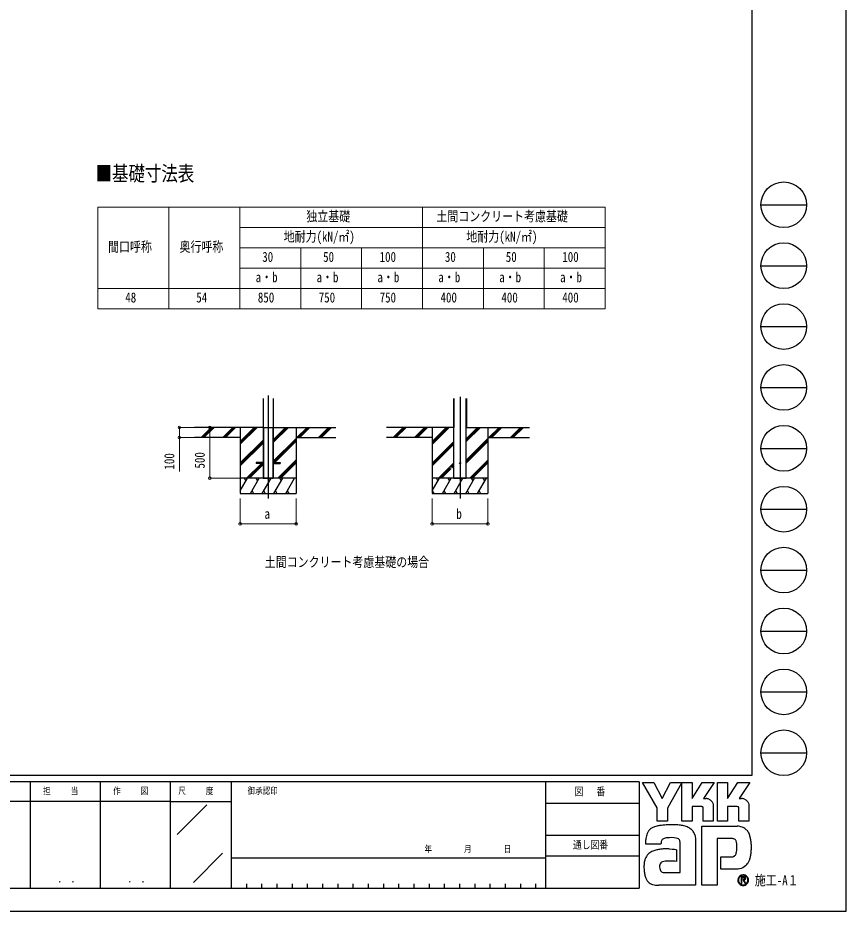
# Model space of a CAD drawing. Units: millimetres, scale not verified. Extents: x -12615 to 12615, y -8910 to 8910.
# Drawn here: x 4453 to 12615, y -8910 to -108 of the extents above; entities that cross this region are included whole.
import ezdxf
from ezdxf.enums import TextEntityAlignment as Align

# ---------------------------------------------------------------- set-up
doc = ezdxf.new("R2010")
doc.units = ezdxf.units.MM
doc.header["$LTSCALE"] = 30
doc.layers.add('0-1_TABLE1', color=7, linetype='Continuous', lineweight=18)
doc.layers.add('0-7_YKK_D', color=6, linetype='Continuous', lineweight=18)
for name, color, linetype in [('0-2_USER1', 3, 'Continuous'), ('0-3_YKK_11', 7, 'Continuous'), ('0-5_YKK_12', 2, 'Continuous'), ('0-6_YKK_A1', 4, 'Continuous'), ('0-8_YKK_ZWAK', 7, 'Continuous')]:
    doc.layers.add(name, color=color, linetype=linetype)
doc.styles.add('ＭＳ ゴシック', font='')
doc.styles.get('ＭＳ ゴシック').set_extended_font_data('MS Gothic')

msp = doc.modelspace()

# ---------------------------------------------------------------- linework, layer by layer
at = {"layer": '0-1_TABLE1'}
for p, q in [((5240.11, -1975), (10240.11, -1975)), ((5240.11, -1975), (5240.11, -2975)), ((6640.11, -1975), (6640.11, -2975)), ((8440.11, -1975), (8440.11, -2975)), ((6640.11, -2175), (10240.11, -2175)), ((6640.11, -2375), (10240.11, -2375)), ((7240.11, -2375), (7240.11, -2975)), ((7840.11, -2375), (7840.11, -2975)), ((9040.11, -2375), (9040.11, -2975)), ((9640.11, -2375), (9640.11, -2975)), ((6640.11, -2575), (10240.11, -2575)), ((5240.11, -2775), (10240.11, -2775)), ((5240.11, -2975), (10240.11, -2975))]:
    msp.add_line(p, q, dxfattribs=at)
for points in [[(5940.11, -1975), (5940.11, -2775), (5940.11, -2975)], [(10240.11, -1975), (10240.11, -2375), (10240.11, -2975)]]:
    msp.add_lwpolyline(points, dxfattribs=at)
at = {"layer": '0-3_YKK_11'}
for p, q in [((8747.56, -3859.01), (8747.56, -4144.36)), ((8749.16, -4644.36), (8749.16, -3859.01)), ((8870.96, -4644.36), (8870.96, -3859.01)), ((8871.36, -3859.01), (8871.36, -4144.36)), ((8748.46, -4144.36), (8748.76, -4144.36))]:
    msp.add_line(p, q, dxfattribs=at)
for points in [[(8749.16, -4144.36), (8749.06, -4144.36), (8748.76, -4144.36), (8748.76, -3859.01)], [(8872.56, -3859.01), (8872.56, -4144.36), (8872.26, -4144.36), (8871.66, -4144.36), (8871.36, -4144.36), (8871.06, -4144.36), (8870.96, -4144.36)], [(8747.56, -4144.36), (8747.86, -4144.36), (8748.46, -4144.36)]]:
    msp.add_lwpolyline(points, dxfattribs=at)
at = {"layer": '0-5_YKK_12'}
for p, q in [((6919.06, -3829.51), (6919.06, -4843.36)), ((8810.06, -3841.15), (8810.06, -4844.36))]:
    msp.add_line(p, q, dxfattribs=at)
at = {"layer": '0-6_YKK_A1'}
for p, q in [((6869.06, -3859.01), (6869.06, -4643.36)), ((6869.06, -3859.01), (6869.06, -4643.36)), ((6969.06, -3859.01), (6969.06, -4643.36)), ((6969.06, -3859.01), (6969.06, -4643.36)), ((6869.06, -4143.36), (6193.11, -4143.36)), ((6259.79, -4241.95), (6358.39, -4143.36)), ((6272.53, -4243.36), (6372.53, -4143.36)), ((6286.68, -4243.36), (6386.68, -4143.36)), ((6471.93, -4241.95), (6570.52, -4143.36)), ((6484.67, -4243.36), (6584.67, -4143.36)), ((6498.81, -4243.36), (6598.81, -4143.36)), ((6644.06, -4143.36), (6644.06, -4793.36)), ((6644.06, -4310.24), (6810.94, -4143.36)), ((6644.06, -4296.09), (6796.8, -4143.36)), ((6644.06, -4281.95), (6782.66, -4143.36)), ((6869.06, -4143.36), (6969.06, -4143.36)), ((6871.56, -4143.36), (6871.56, -4643.36)), ((6873.06, -4143.36), (6873.06, -4643.36)), ((6965.06, -4143.36), (6965.06, -4643.36)), ((6966.56, -4143.36), (6966.56, -4643.36)), ((6969.06, -4293.6), (7119.31, -4143.36)), ((6969.06, -4279.46), (7105.17, -4143.36)), ((6969.06, -4265.32), (7091.02, -4143.36)), ((6969.06, -4143.36), (7584.68, -4143.36)), ((7194.06, -4143.36), (7194.06, -4793.36)), ((7203.16, -4243.36), (7303.16, -4143.36)), ((7217.3, -4243.36), (7317.3, -4143.36)), ((7231.44, -4243.36), (7331.44, -4143.36)), ((7415.29, -4243.36), (7515.29, -4143.36)), ((7429.43, -4243.36), (7529.43, -4143.36)), ((7443.57, -4243.36), (7543.57, -4143.36)), ((8749.16, -4144.36), (8084.11, -4144.36)), ((8150.8, -4242.95), (8249.39, -4144.36)), ((8163.53, -4244.36), (8263.53, -4144.36)), ((8177.68, -4244.36), (8277.68, -4144.36)), ((8362.93, -4242.95), (8461.52, -4144.36)), ((8375.67, -4244.36), (8475.67, -4144.36)), ((8389.81, -4244.36), (8489.81, -4144.36)), ((8535.06, -4144.36), (8535.06, -4794.36)), ((8535.06, -4311.24), (8701.94, -4144.36)), ((8535.06, -4297.09), (8687.8, -4144.36)), ((8535.06, -4282.95), (8673.66, -4144.36)), ((8870.96, -4283.7), (9010.31, -4144.36)), ((8870.96, -4269.56), (8996.17, -4144.36)), ((8870.96, -4255.42), (8982.02, -4144.36)), ((8870.96, -4144.36), (9493.27, -4144.36)), ((9085.06, -4144.36), (9085.06, -4794.36)), ((9094.16, -4244.36), (9194.16, -4144.36)), ((9108.3, -4244.36), (9208.3, -4144.36)), ((9122.44, -4244.36), (9222.44, -4144.36)), ((9306.29, -4244.36), (9406.29, -4144.36)), ((9320.43, -4244.36), (9420.43, -4144.36)), ((9334.57, -4244.36), (9434.57, -4144.36)), ((6644.06, -4243.36), (6193.11, -4243.36)), ((6644.06, -4494.08), (6869.06, -4269.08)), ((6644.06, -4508.22), (6869.06, -4283.23)), ((6644.06, -4522.37), (6869.06, -4297.37)), ((6969.06, -4477.45), (7194.06, -4252.45)), ((6971.79, -4488.86), (7194.06, -4266.59)), ((6985.94, -4488.86), (7194.06, -4280.74)), ((7194.06, -4243.36), (7584.68, -4243.36)), ((8535.06, -4244.36), (8084.11, -4244.36)), ((8535.06, -4495.08), (8749.16, -4280.98)), ((8535.06, -4509.22), (8749.16, -4295.13)), ((8535.06, -4523.37), (8749.16, -4309.27)), ((8870.96, -4467.55), (9085.06, -4253.45)), ((8870.96, -4481.69), (9085.06, -4267.59)), ((8870.96, -4495.84), (9085.06, -4281.74)), ((9085.06, -4244.36), (9493.27, -4244.36)), ((6869.06, -4488.86), (6801.56, -4488.86)), ((6801.56, -4488.86), (6801.56, -4497.86)), ((6861.42, -4488.86), (6869.06, -4481.22)), ((6969.06, -4488.86), (7036.56, -4488.86)), ((7015.28, -4643.36), (7194.06, -4464.58)), ((7029.43, -4643.36), (7194.06, -4478.72)), ((7036.56, -4488.86), (7036.56, -4497.86)), ((8906.28, -4644.36), (9085.06, -4465.58)), ((8920.43, -4644.36), (9085.06, -4479.72)), ((6706.92, -4643.36), (6852.42, -4497.86)), ((6721.06, -4643.36), (6866.56, -4497.86)), ((6735.2, -4643.36), (6869.06, -4509.5)), ((6869.06, -4497.86), (6801.56, -4497.86)), ((6969.06, -4505.74), (6976.94, -4497.86)), ((6969.06, -4497.86), (7036.56, -4497.86)), ((7043.57, -4643.36), (7194.06, -4492.87)), ((8597.92, -4644.36), (8749.16, -4493.12)), ((8612.06, -4644.36), (8710.06, -4546.36)), ((8626.2, -4644.36), (8721.7, -4548.86)), ((8716.56, -4539.86), (8749.16, -4507.26)), ((8730.7, -4539.86), (8749.16, -4521.4)), ((8934.57, -4644.36), (9085.06, -4493.87)), ((7194.06, -4643.36), (6644.06, -4643.36)), ((6644.06, -4768.81), (6716.49, -4643.36)), ((6701.49, -4669.34), (6686.48, -4643.36)), ((6745.36, -4793.36), (6831.96, -4643.36)), ((6816.96, -4669.34), (6801.96, -4643.36)), ((6860.83, -4793.36), (6947.43, -4643.36)), ((6869.06, -4643.36), (6969.06, -4643.36)), ((6932.43, -4669.34), (6917.42, -4643.36)), ((6976.3, -4793.36), (7062.9, -4643.36)), ((7047.9, -4669.34), (7032.9, -4643.36)), ((7091.77, -4793.36), (7178.37, -4643.36)), ((9085.06, -4644.36), (8535.06, -4644.36)), ((8535.06, -4769.81), (8607.49, -4644.36)), ((8592.49, -4670.34), (8577.49, -4644.36)), ((8636.36, -4794.36), (8722.96, -4644.36)), ((8707.96, -4670.34), (8692.96, -4644.36)), ((8749.16, -4644.36), (8870.96, -4644.36)), ((8751.83, -4794.36), (8838.43, -4644.36)), ((8823.43, -4670.34), (8808.43, -4644.36)), ((8867.3, -4794.36), (8953.9, -4644.36)), ((8938.9, -4670.34), (8923.9, -4644.36)), ((8982.77, -4794.36), (9069.37, -4644.36)), ((9054.37, -4670.34), (9039.37, -4644.36)), ((6644.06, -4793.36), (7194.06, -4793.36)), ((6760.35, -4767.38), (6775.35, -4793.36)), ((6875.82, -4767.38), (6890.82, -4793.36)), ((6991.29, -4767.38), (7006.29, -4793.36)), ((7106.76, -4767.38), (7121.76, -4793.36)), ((8535.06, -4794.36), (9085.06, -4794.36)), ((8535.89, -4768.38), (8550.88, -4794.35)), ((8651.35, -4768.38), (8666.35, -4794.36)), ((8766.82, -4768.38), (8781.82, -4794.36)), ((8882.3, -4768.38), (8897.3, -4794.36)), ((8997.76, -4768.38), (9012.76, -4794.36))]:
    msp.add_line(p, q, dxfattribs=at)
msp.add_circle((8810.06, -4494.36), 5, dxfattribs=at)
at = {"layer": '0-7_YKK_D'}
for p, q in [((6258.72, -4143.36), (6043.06, -4143.36)), ((6418, -4143.36), (6343.06, -4143.36)), ((6344.06, -4143.36), (6344.06, -4643.36)), ((6258.72, -4243.36), (6043.06, -4243.36)), ((6643.06, -4643.36), (6343.06, -4643.36)), ((6644.06, -4843.36), (6644.06, -5094.36)), ((7194.06, -4843.36), (7194.06, -5094.36)), ((8535.06, -4844.36), (8535.06, -5095.36)), ((9085.06, -4844.36), (9085.06, -5095.36)), ((6644.06, -5093.36), (7194.06, -5093.36)), ((8535.06, -5094.36), (9085.06, -5094.36))]:
    msp.add_line(p, q, dxfattribs=at)
msp.add_lwpolyline([(6044.06, -4143.36), (6044.06, -4243.36), (6044.06, -4579.16)], dxfattribs=at)
for centre in [(6044.06, -4143.36), (6344.06, -4143.36), (6044.06, -4243.36), (6344.06, -4643.36), (6644.06, -5093.36), (7194.06, -5093.36), (8535.06, -5094.36), (9085.06, -5094.36)]:
    msp.add_circle(centre, 12.75, dxfattribs=at)
at = {"layer": '0-8_YKK_ZWAK'}
for p, q in [((11685.06, 8325), (11685.06, -7575)), ((11775.06, -1950), (12225.06, -1950)), ((11775.06, -2550), (12225.06, -2550)), ((11775.06, -3150), (12225.06, -3150)), ((11775.06, -3750), (12225.06, -3750)), ((11775.06, -4350), (12225.06, -4350)), ((11775.06, -4950), (12225.06, -4950)), ((11775.06, -5550), (12225.06, -5550)), ((11775.06, -6150), (12225.06, -6150)), ((11775.06, -6750), (12225.06, -6750)), ((11775.06, -7350), (12225.06, -7350)), ((11685.06, -7575), (-11714.94, -7575)), ((4575.06, -7635), (4575.06, -8685)), ((5265.06, -7635), (5265.06, -8685)), ((5955.06, -7635), (5955.06, -8685)), ((6555.06, -7635), (5955.06, -7635)), ((9652.56, -7635), (6555.06, -7635)), ((6555.06, -7635), (6555.06, -8685)), ((9652.56, -7635), (9652.56, -8685)), ((10575.06, -7635), (9652.56, -7635)), ((10575.06, -7635), (10575.06, -8685)), ((5955.06, -7830), (3885.06, -7830)), ((5955.06, -7830), (6555.06, -7830)), ((6021.31, -8154.87), (6315.11, -7861.08)), ((9652.56, -7845), (10575.06, -7845)), ((9652.56, -8160), (10575.06, -8160)), ((6182.02, -8627.97), (6470.68, -8339.3)), ((6555.06, -8385), (9652.56, -8385)), ((10575.06, -8370), (9652.56, -8370)), ((11637.49, -8567.16), (11637.49, -8567.16)), ((3885.06, -8685), (5955.06, -8685)), ((5955.06, -8685), (6555.06, -8685)), ((6555.06, -8685), (9652.56, -8685)), ((6705.06, -8640), (6705.06, -8685)), ((6855.06, -8640), (6855.06, -8685)), ((7005.06, -8640), (7005.06, -8685)), ((7155.06, -8640), (7155.06, -8685)), ((7305.06, -8640), (7305.06, -8685)), ((7455.06, -8640), (7455.06, -8685)), ((7605.06, -8640), (7605.06, -8685)), ((7755.06, -8640), (7755.06, -8685)), ((7905.06, -8640), (7905.06, -8685)), ((8055.06, -8640), (8055.06, -8685)), ((8205.06, -8640), (8205.06, -8685)), ((8355.06, -8640), (8355.06, -8685)), ((8505.06, -8640), (8505.06, -8685)), ((8655.06, -8640), (8655.06, -8685)), ((8805.06, -8640), (8805.06, -8685)), ((8955.06, -8640), (8955.06, -8685)), ((9105.06, -8640), (9105.06, -8685)), ((9255.06, -8640), (9255.06, -8685)), ((9405.06, -8640), (9405.06, -8685)), ((9555.06, -8640), (9555.06, -8685)), ((9652.56, -8685), (10575.06, -8685)), ((11600.02, -8651.94), (11600.02, -8651.94))]:
    msp.add_line(p, q, dxfattribs=at)
for points in [[(-12615, -8910), (12615, -8910), (12615, 8910), (-12615, 8910)], [(10608.06, -7644), (10718.49, -7644), (10801.41, -7800.3), (10884.12, -7644), (10994.63, -7644), (10853.01, -7895.97), (10853.01, -8022.4), (10752.29, -8022.4), (10752.29, -7892.57)]]:
    msp.add_lwpolyline(points, close=True, dxfattribs=at)
for points in [[(5955.06, -7635), (3885.06, -7635), (3885.06, -8685)], [(11191.64, -7879.83), (11096.31, -7879.83), (11096.31, -8022.29), (10994.74, -8022.29), (10994.74, -7644), (11096.31, -7644), (11096.31, -7798.75), (11196.21, -7644), (11315.52, -7644), (11208.48, -7800.64), (11212.27, -7800.64), (11216.46, -7800.64), (11220.76, -7800.64), (11224.9, -7800.64), (11228.6, -7800.64), (11231.58, -7800.64), (11233.57, -7800.64), (11234.3, -7800.64)], [(11542.53, -7879.83), (11447.31, -7879.83), (11447.31, -8022.4), (11345.69, -8022.4), (11345.69, -7644), (11447.31, -7644), (11447.31, -7798.75), (11547.1, -7644), (11666.41, -7644), (11559.37, -7800.64), (11563.2, -7800.64), (11567.41, -7800.64), (11571.71, -7800.64), (11575.84, -7800.64), (11579.52, -7800.64), (11582.49, -7800.64), (11584.47, -7800.64), (11585.19, -7800.64)], [(11263.52, -7806.64), (11275.65, -7813.57), (11285.92, -7822.6), (11294.18, -7833.36), (11300.27, -7845.45), (11304.03, -7858.49), (11305.32, -7872.11), (11305.32, -8022.65), (11206.23, -8022.65), (11206.23, -7894.23)], [(11614.45, -7806.64), (11626.61, -7813.57), (11636.92, -7822.6), (11645.22, -7833.36), (11651.35, -7845.45), (11655.14, -7858.49), (11656.44, -7872.11), (11656.44, -8022.4), (11557.12, -8022.4), (11557.12, -7894.23)], [(11486.61, -8194.52), (11343.58, -8194.52), (11343.58, -8655), (11193.69, -8655), (11193.69, -8072.37), (11542.06, -8072.37)], [(11123.13, -8157.5), (11127.38, -8174.71), (11129.79, -8193.13), (11130.55, -8212.76), (11130.55, -8655), (10768.66, -8655)], [(11636.14, -8113.54), (11645.92, -8125.87), (11653.24, -8137.83), (11658.35, -8148.65)], [(10814.39, -8196.93), (10807.42, -8200.86), (10801.98, -8205.65), (10797.86, -8211.25), (10794.88, -8217.59), (10792.82, -8224.59), (10791.48, -8232.21), (10790.67, -8240.37), (10790.19, -8249), (10640.23, -8249.37), (10640.67, -8228.86), (10641.5, -8205.82)], [(10871.84, -8296.58), (10900.22, -8298.46), (10922.53, -8300.96), (10937.13, -8303.3), (10942.36, -8304.7), (10942.36, -8419.42), (10925.77, -8417.67), (10907.57, -8416.68), (10888.94, -8416.3), (10871.06, -8416.36), (10855.1, -8416.69), (10842.25, -8417.13), (10833.68, -8417.51), (10830.56, -8417.68), (10817.59, -8420.05), (10806.4, -8423.76), (10797.01, -8428.84), (10789.4, -8435.31), (10783.58, -8443.19), (10779.55, -8452.51), (10777.31, -8463.3), (10776.86, -8475.57), (10778.29, -8489.07), (10781.15, -8500.22), (10785.28, -8509.25), (10790.48, -8516.37), (10796.58, -8521.78), (10803.4, -8525.72), (10810.76, -8528.37), (10818.48, -8529.97), (10977.79, -8529.97), (10977.79, -8235.22), (10977.83, -8229.38), (10977.53, -8223.66), (10976.78, -8218.16), (10975.5, -8212.94), (10973.59, -8208.07), (10970.96, -8203.64), (10967.51, -8199.72), (10963.16, -8196.37)], [(10963.16, -8196.37), (10953.82, -8192.71), (10938.88, -8189.6), (10919.82, -8187.31), (10898.12, -8186.08), (10875.25, -8186.18), (10852.69, -8187.85)], [(11537.48, -8282.99), (11537.29, -8263.9), (11536.38, -8246.69), (11534.23, -8231.59), (11530.31, -8218.78)], [(11623.69, -8462.91), (11609.85, -8473.67), (11595.43, -8482.13), (11580.55, -8488.44), (11565.3, -8492.76), (11549.8, -8495.23), (11534.16, -8496.03), (11380.08, -8496.03), (11380.08, -8374.99), (11466.96, -8374.99), (11482.98, -8374.77), (11497.07, -8373.4), (11509.16, -8369.86)], [(11623.82, -8587.79), (11623.75, -8586.03), (11623.53, -8584.34), (11623.16, -8582.71), (11622.66, -8581.16), (11622.01, -8579.69), (11621.22, -8578.31), (11620.3, -8577.02), (11619.24, -8575.84), (11617.85, -8574.61), (11616.31, -8573.54), (11614.62, -8572.63), (11612.79, -8571.88), (11610.84, -8571.29), (11608.75, -8570.87), (11606.55, -8570.61), (11604.23, -8570.53), (11581.5, -8570.53), (11581.5, -8637.42), (11588.37, -8637.42), (11588.37, -8577.35), (11604.23, -8577.35), (11605.87, -8577.41), (11607.41, -8577.57), (11608.85, -8577.83), (11610.19, -8578.2), (11611.42, -8578.67), (11612.53, -8579.24), (11613.52, -8579.9), (11614.4, -8580.67)], [(11617.08, -8587.79), (11616.66, -8591.01), (11615.51, -8593.54), (11613.78, -8595.47), (11611.64, -8596.87), (11609.23, -8597.83), (11606.71, -8598.42), (11604.25, -8598.72), (11601.99, -8598.8), (11596.03, -8598.8), (11599.04, -8603.91), (11618.68, -8637.65), (11626.54, -8637.65), (11607.6, -8605.17), (11609.37, -8604.82), (11611.07, -8604.37), (11612.67, -8603.83), (11614.19, -8603.2), (11615.6, -8602.47), (11616.92, -8601.65), (11618.14, -8600.73), (11619.24, -8599.73)]]:
    msp.add_lwpolyline(points, dxfattribs=at)
for centre in [(12000.06, -1950), (12000.06, -2550), (12000.06, -3150), (12000.06, -3750), (12000.06, -4350), (12000.06, -4950), (12000.06, -5550), (12000.06, -6150), (12000.06, -6750), (12000.06, -7350)]:
    msp.add_circle(centre, 225, dxfattribs=at)
for centre, radius, start, end in [((11234.45, -7875.57), 74.93, 78.26798, 90.11215), ((11235.52, -7870.11), 69.37, 66.19963, 78.22058), ((11585.34, -7875.7), 75.07, 78.27851, 90.10826), ((11586.37, -7870.44), 69.7, 66.2483, 78.23226), ((11192.17, -7893.88), 14.06, 358.57817, 92.1683), ((11543.13, -7893.81), 14, 358.29941, 92.43455), ((10754.79, -8184.02), 108.55, 122.60463, 137.83438), ((10769.15, -8207.24), 135.84, 108.37421, 122.42809), ((10791.88, -8288.08), 219.75, 100.93159, 107.35499), ((10866.16, -8648.45), 587.69, 97.86054, 101.37938), ((10901.03, -8890.74), 832.48, 94.90201, 97.9576), ((10903.41, -8910.14), 852, 91.6169, 94.94971), ((10900.11, -8772.18), 714.01, 87.51794, 91.66439), ((10909.38, -8573.33), 514.94, 81.92631, 87.59083), ((10936.76, -8385.69), 325.32, 73.67137, 82.05943), ((10977.38, -8249.75), 183.45, 60.60528, 73.9085), ((10994.01, -8216.59), 146.41, 52.17347, 59.90542), ((11536.36, -8232.64), 160.37, 78.73198, 87.96551), ((11541.07, -8208.59), 135.87, 69.03034, 78.69541), ((11545.45, -8196.9), 123.38, 59.39484, 68.9885), ((11547.48, -8193.34), 119.28, 50.3012, 59.3616), ((10913.41, -8221.38), 272.36, 171.55622, 176.72493), ((10821.12, -8207.6), 179.04, 163.48385, 171.57982), ((10774.82, -8193.86), 130.74, 152.2125, 163.4865), ((10754.81, -8183.52), 108.22, 138.03852, 152.12015), ((11008.88, -8197.34), 122.08, 43.55042, 52.14561), ((11017.07, -8189.43), 110.69, 34.48659, 43.50182), ((11017.13, -8189.26), 110.55, 25.58915, 34.43128), ((11007.29, -8193.87), 121.41, 17.43089, 25.54591), ((11546.74, -8194.18), 120.4, 42.05209, 50.28551), ((11487.28, -8228.44), 188.76, 14.76267, 25.00486), ((11371.51, -8259.99), 308.76, 7.9139, 14.95041), ((10853.97, -8290.89), 101.95, 102.4979, 112.84632), ((10873.7, -8375.98), 189.3, 96.37207, 102.75341), ((11487.42, -8268.03), 73.52, 77.94572, 90.63794), ((11493.81, -8238.05), 42.86, 60.20991, 77.92418), ((11497.96, -8230.26), 34.04, 39.8078, 59.75378), ((11492.14, -8234.71), 41.37, 22.65544, 39.38165), ((11255.87, -8276.8), 425.61, 2.54376, 8.01251), ((11189.59, -8280.29), 491.98, 357.76419, 2.60674), ((10754.78, -8438.01), 127.65, 142.04688, 153.80771), ((10750.42, -8434.88), 122.29, 130.60221, 141.94427), ((10757.63, -8443.54), 133.55, 120.60724, 130.53081), ((10771.85, -8467.72), 161.6, 112.58838, 120.58162), ((10790.98, -8513.7), 211.4, 106.61303, 112.59024), ((10821.07, -8614.84), 316.93, 99.87193, 106.59825), ((10837.93, -8709.82), 413.39, 94.78469, 99.91711), ((10846.14, -8804.31), 508.24, 90.80099, 94.81812), ((10847.39, -8874.68), 578.61, 87.57779, 90.82714), ((11490.45, -8334.13), 40.8, 314.78099, 333.92928), ((11460.15, -8319.42), 74.48, 334.00676, 347.34989), ((11377.49, -8300.27), 159.33, 347.14308, 355.40008), ((11196.61, -8284.73), 340.88, 355.2339, 0.29193), ((11307.45, -8294.38), 373.25, 347.15166, 352.97565), ((11208.51, -8281.51), 473.02, 352.8937, 357.82206), ((10914.4, -8470.46), 291.87, 174.55588, 182.47272), ((10826.95, -8462.09), 204.02, 164.97537, 174.56739), ((10777.37, -8448.87), 152.71, 153.89178, 164.94341), ((11495.16, -8338.28), 34.54, 293.91672, 314.09376), ((11523.69, -8350.16), 150.71, 311.57033, 318.66243), ((11506.24, -8334.86), 173.92, 318.67367, 325.29112), ((11551.08, -8368.28), 118.04, 326.23251, 339.61931), ((11440.22, -8325.35), 236.92, 339.22498, 347.31457), ((11077.49, -8467.89), 454.94, 181.90948, 187.89042), ((10886.08, -8494.82), 261.65, 187.80471, 196.36971), ((10785.01, -8524.67), 156.26, 196.3102, 208.20993), ((10741.01, -8548.09), 106.41, 208.29777, 223.35561), ((10731.08, -8556.83), 93.2, 223.64205, 239.63663), ((11599.78, -8604.63), 52.6, 179.86065, 225.14399), ((11600.11, -8604.57), 52.92, 90.09157, 179.92363), ((11599.77, -8604.4), 47.06, 134.8007, 180.12175), ((11599.58, -8604.7), 46.87, 179.75513, 225.29722), ((11599.91, -8604.13), 46.97, 89.86602, 135.149), ((11600.1, -8604.47), 52.82, 44.93442, 90.08536), ((11600.12, -8604.49), 47.33, 45.03108, 90.11509), ((11599.95, -8604.42), 47.52, 270.09072, 359.90926), ((11607.02, -8587.51), 10.06, 358.3894, 42.86139), ((11607.22, -8588.27), 16.6, 316.37674, 1.6565), ((11600.15, -8604.5), 47.31, 0.00643, 45.07115), ((11600.52, -8604.31), 52.41, 359.78949, 45.13288), ((11600.39, -8604.71), 52.54, 314.92572, 0.23508), ((10739.32, -8541.84), 110.3, 239.8785, 253.65355), ((10754.4, -8490.03), 164.26, 253.69102, 263.74909), ((10767.18, -8376.29), 278.71, 263.68487, 270.30455), ((11600.03, -8604.63), 52.77, 224.94536, 269.98445), ((11599.93, -8605.12), 46.82, 224.62822, 270.10973), ((11600.03, -8604.37), 53.04, 269.98802, 314.93777)]:
    msp.add_arc(centre, radius, start, end, dxfattribs=at)

# ---------------------------------------------------------------- texts
at = {"layer": '0-1_TABLE1', "style": 'ＭＳ ゴシック', "width": 0.8}
for s, p in [('独立基礎', (7295.31, -2142.5)), ('土間コンクリート考慮基礎', (8576.91, -2142.5)), ('地耐力(kN/㎡)', (7072.11, -2342.5)), ('地耐力(kN/㎡)', (8872.11, -2342.5)), ('間口呼称', (5341.71, -2442.5)), ('奥行呼称', (6045.31, -2442.5)), ('30', (6860.91, -2542.5)), ('50', (7460.91, -2542.5)), ('100', (8017.71, -2542.5)), ('30', (8660.91, -2542.5)), ('50', (9260.91, -2542.5)), ('100', (9817.71, -2542.5)), ('a・b', (6796.11, -2742.5)), ('a・b', (7396.11, -2742.5)), ('a・b', (7996.11, -2742.5)), ('a・b', (8596.11, -2742.5)), ('a・b', (9196.11, -2742.5)), ('a・b', (9796.11, -2742.5)), ('48', (5510.91, -2942.5)), ('850', (6817.71, -2942.5)), ('750', (7417.71, -2942.5)), ('750', (8017.71, -2942.5)), ('400', (8617.71, -2942.5)), ('400', (9217.71, -2942.5)), ('400', (9817.71, -2942.5)), ('54', (6210.91, -2942.5))]:
    msp.add_text(s, height=98.97, dxfattribs=at).set_placement(p, align=Align.BOTTOM_LEFT)
at = {"layer": '0-2_USER1', "style": 'ＭＳ ゴシック', "width": 0.8}
for s, height, p in [('■基礎寸法表', 148.5, (5218.51, -1760.21)), ('土間コンクリート考慮基礎の場合', 98.97, (6885.62, -5549.02))]:
    msp.add_text(s, height=height, dxfattribs=at).set_placement(p, align=Align.BOTTOM_LEFT)
at = {"layer": '0-7_YKK_D', "style": 'ＭＳ ゴシック', "width": 0.8}
for s, p in [('500', (6324.06, -4549.03)), ('100', (6024.06, -4559.16))]:
    msp.add_text(s, height=98.97, rotation=90, dxfattribs=at).set_placement(p, align=Align.BOTTOM_LEFT)
for s, p in [('a', (6883.06, -5073.36)), ('b', (8774.06, -5074.36))]:
    msp.add_text(s, height=98.97, dxfattribs=at).set_placement(p, align=Align.BOTTOM_LEFT)
at = {"layer": '0-8_YKK_ZWAK', "style": 'ＭＳ ゴシック', "width": 0.8}
for s, height, p in [('担     当', 65.98, (4701.66, -7777.5)), ('作     図', 65.98, (5391.66, -7777.5)), ('尺     度', 65.98, (6034.26, -7777.5)), ('御承認印', 65.98, (6717.41, -7777.5)), ('図\u3000 番', 76.98, (9940.21, -7792.5)), ('年        月        日', 65.98, (8459.72, -8349.64)), ('通し図番', 76.98, (9923.41, -8317.5)), ('． ．', 77.75, (4845, -8653.06)), ('． ．', 77.75, (5535, -8653.06)), ('施工-A１', 98.97, (11715.06, -8685))]:
    msp.add_text(s, height=height, dxfattribs=at).set_placement(p, align=Align.BOTTOM_LEFT)

doc.saveas('drawing.dxf')
